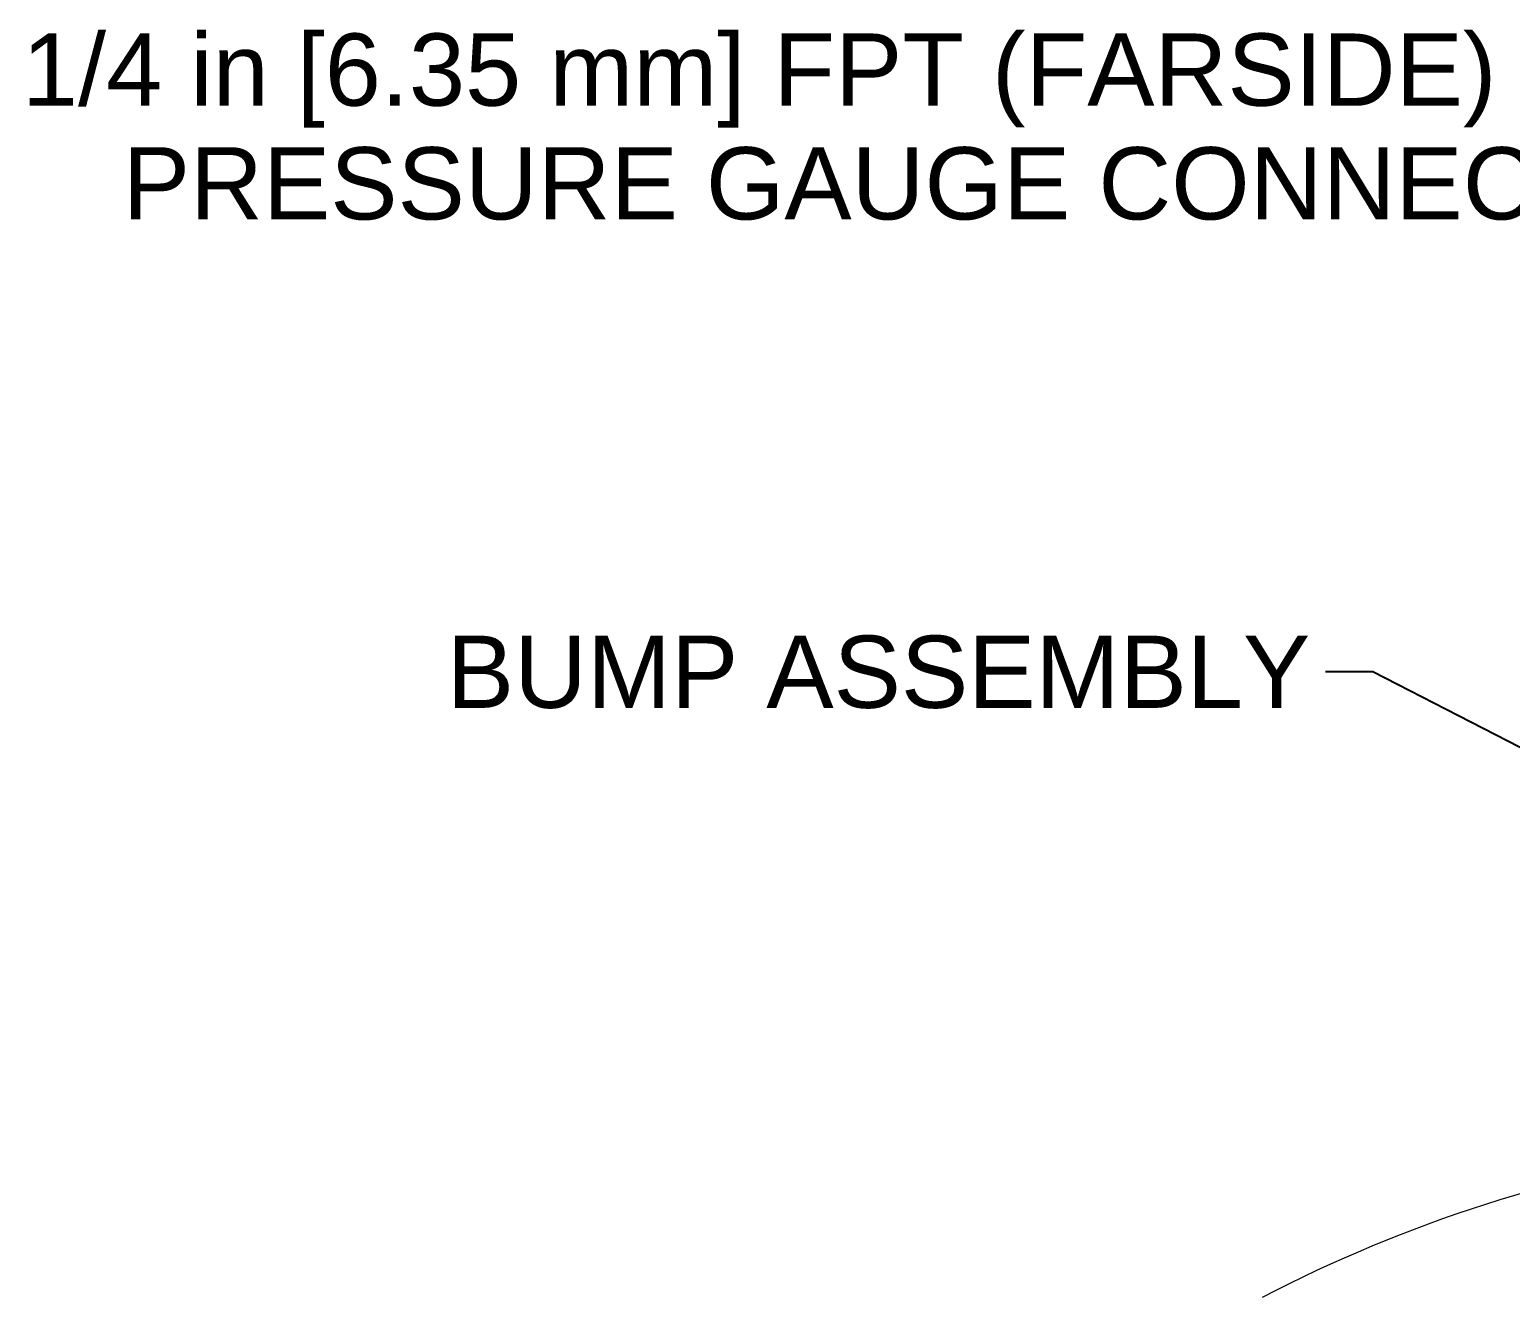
# Model space of a CAD drawing. Header units: inches. Extents: x 12 to 318, y 5 to 204.
# Drawn here: x 107.07 to 136.28, y 95.55 to 120.55 of the extents above; entities that cross this region are included whole.
import ezdxf

# ---------------------------------------------------------------- set-up
doc = ezdxf.new("R2010")
doc.units = ezdxf.units.IN
doc.header["$LTSCALE"] = 9.5
doc.header["$MEASUREMENT"] = 0
for name, color, linetype, lineweight in [('Symbol', 7, 'Continuous', 25), ('Symbol (ANSI)', 7, 'Continuous', 25), ('Visible', 7, 'Continuous', 18)]:
    doc.layers.add(name, color=color, linetype=linetype, lineweight=lineweight)
doc.styles.add('MEMCOR Medium', font='arial.ttf')
doc.styles.add('Standard D-E', font='arial.ttf')
doc.dimstyles.new('Default (ANSI)$7', dxfattribs={"dimscale": 9.5, "dimtxt": 0.15, "dimasz": 0.098425, "dimexe": 0.125, "dimexo": 0.0625, "dimgap": 0.031496, "dimtad": 0, "dimtih": 1, "dimtoh": 1, "dimdec": 4, "dimrnd": 1e-08, "dimzin": 3, "dimdsep": 46, "dimlunit": 5, "dimtxsty": 'MEMCOR Medium', "dimcen": 0.09, "dimdle": 0.393701, "dimclrd": 256, "dimclre": 256, "dimclrt": 256, "dimadec": 0, "dimazin": 1, "dimtfac": 0.8, "dimtofl": 0, "dimtmove": 0, "dimatfit": 3, "dimfxl": 1, "dimfrac": 1, "dimtolj": 1, "dimtzin": 4, "dimlwd": -1, "dimlwe": -1, "dimarcsym": 0})
doc.dimstyles.new('Default D-E$7', dxfattribs={"dimscale": 9.5, "dimtxt": 0.15, "dimasz": 0.098425, "dimexe": 0.125, "dimexo": 0.0625, "dimgap": 0.031496, "dimtad": 0, "dimtih": 1, "dimtoh": 1, "dimrnd": 1e-08, "dimzin": 4, "dimdsep": 46, "dimtxsty": 'Standard D-E', "dimcen": 0.09, "dimdle": 0.393701, "dimclrd": 256, "dimclre": 256, "dimclrt": 256, "dimadec": 0, "dimazin": 1, "dimtfac": 1, "dimtofl": 0, "dimtmove": 0, "dimatfit": 3, "dimfxl": 1, "dimtolj": 1, "dimtzin": 4, "dimlwd": -1, "dimlwe": -1, "dimarcsym": 0})

msp = doc.modelspace()

# ---------------------------------------------------------------- linework, layer by layer
at = {"layer": 'Visible'}
msp.add_arc((144.377257, 70.527145), 28.192219, 98.0312245, 117.4438169, dxfattribs=at)

# ---------------------------------------------------------------- texts
at = {"layer": 'Symbol', "insert": (132.331758, 108.597715), "char_height": 1.42500005, "width": 17.04134969, "attachment_point": 3, "style": 'Standard D-E'}
msp.add_mtext('\\fArial|b0|i0;BUMP ASSEMBLY', dxfattribs=at)
at = {"layer": 'Symbol (ANSI)', "insert": (151.597539, 120.473587), "char_height": 1.42500005, "width": 44.68982689, "attachment_point": 3, "line_spacing_factor": 0.944221, "style": 'MEMCOR Medium'}
msp.add_mtext('\\fArial|b0|i0;1/4 in [6.35 mm] FPT (FARSIDE) FOR EFFLUENT\\P\\fArial|b0|i0;PRESSURE GAUGE CONNECTION (by others)\\P', dxfattribs=at)

# ---------------------------------------------------------------- leaders
at = {"layer": 'Symbol', "annotation_type": 0, "has_hookline": 1, "hookline_direction": 1, "text_width": 16.875461}
msp.add_leader([(140.373532, 104.377425), (133.56601, 107.885215), (132.630971, 107.885215)], dimstyle='Default D-E$7', override={"dimtad": 0}, dxfattribs=at)
at = {"layer": 'Symbol (ANSI)', "annotation_type": 0, "has_hookline": 1, "hookline_direction": 1, "text_width": 44.430646}
msp.add_leader([(164.842102, 109.558804), (152.831791, 119.761087), (151.896752, 119.761087)], dimstyle='Default (ANSI)$7', override={"dimasz": 0.098425, "dimtad": 0, "dimldrblk": 'Dot'}, dxfattribs=at)

doc.saveas('drawing.dxf')
